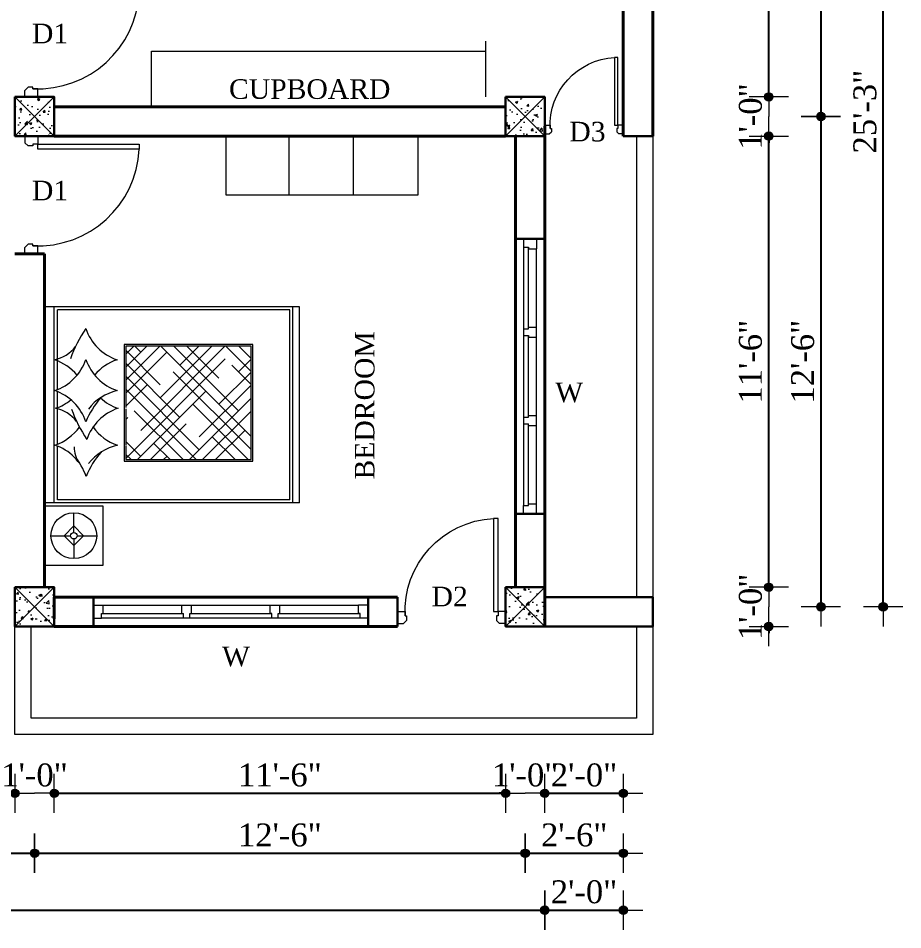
# Model space of a CAD drawing. Header units: inches. Extents: x 897 to 49934, y -34925 to -18564.
# Drawn here: x 17718.1 to 17988.5, y -23943.5 to -23664.9 of the extents above; entities that cross this region are included whole.
import ezdxf

# ---------------------------------------------------------------- set-up
doc = ezdxf.new("R2010")
doc.units = ezdxf.units.IN
doc.header["$LTSCALE"] = 35
doc.header["$MEASUREMENT"] = 0
doc.header["$PDMODE"] = 34
for name, color, linetype, lineweight in [('SES- Door&Window', 21, 'Continuous', 15), ('SES-DIMENSION', 142, 'Continuous', 13), ('SES-Furniture', 45, 'Continuous', 5), ('SES-HACTH', 8, 'Continuous', 13), ('SES-REBARS', 1, 'Continuous', 40), ('SES-Staircase', 134, 'Continuous', 13), ('SES-TEXT', 3, 'Continuous', 20), ('SES-Wall Plan', 6, 'Continuous', 30)]:
    doc.layers.add(name, color=color, linetype=linetype, lineweight=lineweight)
doc.styles.add('7 INCH', font='times.ttf', dxfattribs={"height": 7})
doc.styles.add('SES-ARAIL', font='times.ttf', dxfattribs={"height": 6})
doc.dimstyles.new('7 INCH', dxfattribs={"dimscale": 0, "dimtxt": 7, "dimasz": 1, "dimexe": 2, "dimexo": 9, "dimgap": 2, "dimtad": 1, "dimdec": 0, "dimzin": 3, "dimdsep": 46, "dimlunit": 4, "dimtxsty": '7 INCH', "dimblk": 'DIM', "dimcen": 3, "dimdle": 3, "dimse1": 1, "dimse2": 1, "dimclrd": 256, "dimclre": 256, "dimclrt": 7, "dimadec": 1, "dimazin": 2, "dimtfac": 1, "dimtdec": 0, "dimtix": 1, "dimtofl": 0, "dimtmove": 2, "dimatfit": 3, "dimldrblk": 'ARW', "dimfxl": 2, "dimfrac": 2, "dimtolj": 2, "dimtzin": 0, "dimarcsym": 0})

# ---------------------------------------------------------------- blocks, each defined once
blk = doc.blocks.new('c11')
at = {"layer": 'SES-HACTH', "linetype": 'ByBlock'}
h = blk.add_hatch(dxfattribs=at)
h.set_pattern_fill('AR-CONC', color=256)
h.set_pattern_definition([(50, (-20422.33, 19414.4167), (7.1726018, -0.6275213), [0.75, -8.25]), (355, (-20422.33, 19414.417), (-1.3875133, 7.5219213), [0.6, -6.6]), (100.451444, (-20421.732, 19414.3644), (5.7850885, 6.8943999), [0.637402, -7.0114211]), (46.1842, (-20422.33, 19416.417), (10.6724133, -1.6551928), [1.125, -12.375]), (96.635635, (-20421.441, 19416.279), (9.3466195, 9.741186), [0.9561034, -10.5171376]), (351.184164, (-20422.33, 19416.417), (9.3466195, 9.741186), [0.9, -9.9]), (21, (-20421.33, 19415.9167), (5.9690705, -4.0261889), [0.75, -8.25]), (326, (-20421.33, 19415.917), (2.4331533, 7.2515005), [0.6, -6.6]), (71.451445, (-20420.8325, 19415.581), (8.4022238, 3.2253115), [0.6374019, -7.0114211]), (37.5, (-20422.33, 19414.4167), (0.12159855, 3.32893854), [0, -6.52, 0, -6.7, 0, -6.625]), (7.5, (-20422.33, 19414.4167), (2.63069537, 3.9441171), [0, -3.82, 0, -6.37, 0, -2.525]), (327.5, (-20424.56, 19414.4167), (5.33822436, -0.22554872), [0, -2.5, 0, -7.8, 0, -10.35]), (317.5, (-20425.56, 19414.4167), (5.8318617, 1.0010498), [0, -3.25, 0, -5.18, 0, -7.35])])
h.paths.add_polyline_path([(-6, 6), (-6, -6), (6, -6), (6, 6)])
for p, q in [((-6, 6), (6, -6)), ((6, 6), (-6, -6))]:
    blk.add_line(p, q, dxfattribs=at)
at = {"layer": 'SES-Wall Plan', "linetype": 'ByBlock'}
blk.add_lwpolyline([(-6, 6), (6, 6), (6, -6), (-6, -6)], close=True, dxfattribs=at)
blk = doc.blocks.new('3ls')
at = {"layer": 'SES- Door&Window'}
for p, q in [((-36, -2.5), (-34, -2.5)), ((-34, -2.5), (-33, -3.5)), ((-2, -2.5), (-3, -3.5)), ((0, -2.5), (-2, -2.5)), ((-33.5, -6.5), (-33.5, -5)), ((-33.5, -5), (-33, -5)), ((-33, -5), (-33, -3.5)), ((-3, -5), (-3, -3.5)), ((-2.5, -5), (-3, -5)), ((-2.5, -6.5), (-2.5, -5)), ((-36, -6.5), (-33.5, -6.5)), ((0, -6.5), (-2.5, -6.5))]:
    blk.add_line(p, q, dxfattribs=at)
blk.add_lwpolyline([(-2.5, -6.5), (-2.5, -37.5), (-4, -37.5), (-4, -6.5)], close=True, dxfattribs=at)
blk.add_arc((-2.5, -6.5), 31.04, 177.2298, 267.2298, dxfattribs=at)
at = {"layer": 'SES-Wall Plan', "color": 6, "ltscale": 2}
for p, q in [((-36, -6.5), (-36, -1.5)), ((0, -6.5), (0, -1.5))]:
    blk.add_line(p, q, dxfattribs=at)
blk = doc.blocks.new('DIM')
at = {"layer": 'SES-DIMENSION'}
h = blk.add_hatch(color=256, dxfattribs=at)
h.paths.add_polyline_path([(0, 1.28), (0, 0), (1.28, 0, 0.414214)])
h.paths.add_polyline_path([(1.28, 0), (0, 0), (0, -1.28, 0.414214)])
h.paths.add_polyline_path([(0, 0), (-1.28, 0, 0.414214), (0, -1.28)])
h.paths.add_polyline_path([(0, 1.28, 0.414214), (-1.28, 0), (0, 0)])
for p, q in [((0, 6), (0, -6)), ((-6, 0), (6, 0))]:
    blk.add_line(p, q, dxfattribs=at)
blk.add_circle((0, 0), 1.28, dxfattribs=at)
blk = doc.blocks.new('*D680')
at = {"layer": 'Defpoints', "color": 0, "linetype": 'ByBlock', "transparency": 16777216}
for p in [(17717.1, -23847.81), (17591.1, -23850.81), (17717.1, -23901.81)]:
    blk.add_point(p, dxfattribs=at)
at = {"layer": 'SES-Wall Plan', "linetype": 'ByBlock', "lineweight": -2, "transparency": 16777216}
blk.add_line((17592.1, -23901.81), (17716.1, -23901.81), dxfattribs=at)
at = {"layer": 'SES-Wall Plan', "linetype": 'ByBlock', "lineweight": -2, "transparency": 16777216, "rotation": 180}
blk.add_blockref('DIM', (17591.1, -23901.81), dxfattribs=at)
at = {"layer": 'SES-Wall Plan', "linetype": 'ByBlock', "lineweight": -2, "transparency": 16777216}
blk.add_blockref('DIM', (17717.1, -23901.81), dxfattribs=at)
at = {"layer": 'SES-Wall Plan', "color": 7, "linetype": 'ByBlock', "transparency": 16777216, "insert": (17654.1, -23896.24), "char_height": 7, "attachment_point": 5, "style": '7 INCH'}
blk.add_mtext('\\A2;10\'-6"', dxfattribs=at)
blk = doc.blocks.new('ARW')
at = {"layer": 'SES-DIMENSION'}
blk.add_lwpolyline([(10, 0, 0, 6, 0), (0, 0, 0, 0, 0), (10, 0, 0, 0, 0)], format="xyseb", dxfattribs=at)
blk = doc.blocks.new('*D681')
at = {"layer": 'Defpoints', "color": 0, "linetype": 'ByBlock', "transparency": 16777216}
for p in [(17717.1, -23847.81), (17729.1, -23850.81), (17729.1, -23901.81)]:
    blk.add_point(p, dxfattribs=at)
at = {"layer": 'SES-Wall Plan', "linetype": 'ByBlock', "lineweight": -2, "transparency": 16777216}
for p, q in [((17716.1, -23901.81), (17715.1, -23901.81)), ((17730.1, -23901.81), (17731.1, -23901.81))]:
    blk.add_line(p, q, dxfattribs=at)
blk.add_blockref('DIM', (17717.1, -23901.81), dxfattribs=at)
at = {"layer": 'SES-Wall Plan', "linetype": 'ByBlock', "lineweight": -2, "transparency": 16777216, "rotation": 180}
blk.add_blockref('DIM', (17729.1, -23901.81), dxfattribs=at)
at = {"layer": 'SES-Wall Plan', "color": 7, "linetype": 'ByBlock', "transparency": 16777216, "insert": (17723.1, -23896.24), "char_height": 7, "attachment_point": 5, "style": '7 INCH'}
blk.add_mtext('\\A2;1\'-0"', dxfattribs=at)
blk = doc.blocks.new('*D682')
at = {"layer": 'Defpoints', "color": 0, "linetype": 'ByBlock', "transparency": 16777216}
for p in [(17729.1, -23850.81), (17867.1, -23850.81), (17867.1, -23901.81)]:
    blk.add_point(p, dxfattribs=at)
at = {"layer": 'SES-Wall Plan', "linetype": 'ByBlock', "lineweight": -2, "transparency": 16777216}
blk.add_line((17730.1, -23901.81), (17866.1, -23901.81), dxfattribs=at)
at = {"layer": 'SES-Wall Plan', "linetype": 'ByBlock', "lineweight": -2, "transparency": 16777216, "rotation": 180}
blk.add_blockref('DIM', (17729.1, -23901.81), dxfattribs=at)
at = {"layer": 'SES-Wall Plan', "linetype": 'ByBlock', "lineweight": -2, "transparency": 16777216}
blk.add_blockref('DIM', (17867.1, -23901.81), dxfattribs=at)
at = {"layer": 'SES-Wall Plan', "color": 7, "linetype": 'ByBlock', "transparency": 16777216, "insert": (17798.1, -23896.24), "char_height": 7, "attachment_point": 5, "style": '7 INCH'}
blk.add_mtext('\\A2;11\'-6"', dxfattribs=at)
blk = doc.blocks.new('*D683')
at = {"layer": 'Defpoints', "color": 0, "linetype": 'ByBlock', "transparency": 16777216}
for p in [(17867.1, -23850.81), (17879.1, -23850.81), (17879.1, -23901.81)]:
    blk.add_point(p, dxfattribs=at)
at = {"layer": 'SES-Wall Plan', "linetype": 'ByBlock', "lineweight": -2, "transparency": 16777216}
for p, q in [((17866.1, -23901.81), (17865.1, -23901.81)), ((17880.1, -23901.81), (17881.1, -23901.81))]:
    blk.add_line(p, q, dxfattribs=at)
blk.add_blockref('DIM', (17867.1, -23901.81), dxfattribs=at)
at = {"layer": 'SES-Wall Plan', "linetype": 'ByBlock', "lineweight": -2, "transparency": 16777216, "rotation": 180}
blk.add_blockref('DIM', (17879.1, -23901.81), dxfattribs=at)
at = {"layer": 'SES-Wall Plan', "color": 7, "linetype": 'ByBlock', "transparency": 16777216, "insert": (17873.1, -23896.24), "char_height": 7, "attachment_point": 5, "style": '7 INCH'}
blk.add_mtext('\\A2;1\'-0"', dxfattribs=at)
blk = doc.blocks.new('*D685')
at = {"layer": 'Defpoints', "color": 0, "linetype": 'ByBlock', "transparency": 16777216}
for p in [(17585.1, -23850.81), (17723.1, -23850.81), (17723.1, -23920.14)]:
    blk.add_point(p, dxfattribs=at)
at = {"layer": 'SES-Wall Plan', "linetype": 'ByBlock', "lineweight": -2, "transparency": 16777216}
blk.add_line((17586.1, -23920.14), (17722.1, -23920.14), dxfattribs=at)
at = {"layer": 'SES-Wall Plan', "linetype": 'ByBlock', "lineweight": -2, "transparency": 16777216, "rotation": 180}
blk.add_blockref('DIM', (17585.1, -23920.14), dxfattribs=at)
at = {"layer": 'SES-Wall Plan', "linetype": 'ByBlock', "lineweight": -2, "transparency": 16777216}
blk.add_blockref('DIM', (17723.1, -23920.14), dxfattribs=at)
at = {"layer": 'SES-Wall Plan', "color": 7, "linetype": 'ByBlock', "transparency": 16777216, "insert": (17654.1, -23914.58), "char_height": 7, "attachment_point": 5, "style": '7 INCH'}
blk.add_mtext('\\A2;11\'-6"', dxfattribs=at)
blk = doc.blocks.new('*D686')
at = {"layer": 'Defpoints', "color": 0, "linetype": 'ByBlock', "transparency": 16777216}
for p in [(17723.1, -23850.81), (17873.1, -23850.81), (17873.1, -23920.14)]:
    blk.add_point(p, dxfattribs=at)
at = {"layer": 'SES-Wall Plan', "linetype": 'ByBlock', "lineweight": -2, "transparency": 16777216}
blk.add_line((17724.1, -23920.14), (17872.1, -23920.14), dxfattribs=at)
at = {"layer": 'SES-Wall Plan', "linetype": 'ByBlock', "lineweight": -2, "transparency": 16777216, "rotation": 180}
blk.add_blockref('DIM', (17723.1, -23920.14), dxfattribs=at)
at = {"layer": 'SES-Wall Plan', "linetype": 'ByBlock', "lineweight": -2, "transparency": 16777216}
blk.add_blockref('DIM', (17873.1, -23920.14), dxfattribs=at)
at = {"layer": 'SES-Wall Plan', "color": 7, "linetype": 'ByBlock', "transparency": 16777216, "insert": (17798.1, -23914.58), "char_height": 7, "attachment_point": 5, "style": '7 INCH'}
blk.add_mtext('\\A2;12\'-6"', dxfattribs=at)
blk = doc.blocks.new('*D687')
at = {"layer": 'Defpoints', "color": 0, "linetype": 'ByBlock', "transparency": 16777216}
for p in [(17429.1, -23850.81), (17879.1, -23850.81), (17879.1, -23937.52)]:
    blk.add_point(p, dxfattribs=at)
at = {"layer": 'SES-Wall Plan', "linetype": 'ByBlock', "lineweight": -2, "transparency": 16777216}
blk.add_line((17430.1, -23937.52), (17878.1, -23937.52), dxfattribs=at)
at = {"layer": 'SES-Wall Plan', "linetype": 'ByBlock', "lineweight": -2, "transparency": 16777216, "rotation": 180}
blk.add_blockref('DIM', (17429.1, -23937.52), dxfattribs=at)
at = {"layer": 'SES-Wall Plan', "linetype": 'ByBlock', "lineweight": -2, "transparency": 16777216}
blk.add_blockref('DIM', (17879.1, -23937.52), dxfattribs=at)
at = {"layer": 'SES-Wall Plan', "color": 7, "linetype": 'ByBlock', "transparency": 16777216, "insert": (17654.1, -23931.95), "char_height": 7, "attachment_point": 5, "style": '7 INCH'}
blk.add_mtext('\\A2;37\'-6"', dxfattribs=at)
blk = doc.blocks.new('*D707')
at = {"layer": 'Defpoints', "color": 0, "linetype": 'ByBlock', "transparency": 16777216}
for p in [(17879.1, -23838.81), (17947.56, -23838.81), (17879.1, -23850.81)]:
    blk.add_point(p, dxfattribs=at)
at = {"layer": 'SES-DIMENSION', "linetype": 'ByBlock', "lineweight": -2, "transparency": 16777216}
for p, q in [((17947.56, -23837.81), (17947.56, -23836.81)), ((17947.56, -23851.81), (17947.56, -23852.81))]:
    blk.add_line(p, q, dxfattribs=at)
for p, rotation in [((17947.56, -23838.81), 270), ((17947.56, -23850.81), 90)]:
    blk.add_blockref('DIM', p, dxfattribs=dict(at, rotation=rotation))
at = {"layer": 'SES-DIMENSION', "color": 7, "linetype": 'ByBlock', "transparency": 16777216, "insert": (17942, -23844.81), "char_height": 7, "attachment_point": 5, "rotation": 90, "style": '7 INCH'}
blk.add_mtext('\\A2;1\'-0"', dxfattribs=at)
blk = doc.blocks.new('*D708')
at = {"layer": 'Defpoints', "color": 0, "linetype": 'ByBlock', "transparency": 16777216}
for p in [(17879.1, -23700.92), (17947.56, -23700.92), (17879.1, -23838.81)]:
    blk.add_point(p, dxfattribs=at)
at = {"layer": 'SES-DIMENSION', "linetype": 'ByBlock', "lineweight": -2, "transparency": 16777216}
blk.add_line((17947.56, -23837.81), (17947.56, -23701.92), dxfattribs=at)
for p, rotation in [((17947.56, -23700.92), 90), ((17947.56, -23838.81), 270)]:
    blk.add_blockref('DIM', p, dxfattribs=dict(at, rotation=rotation))
at = {"layer": 'SES-DIMENSION', "color": 7, "linetype": 'ByBlock', "transparency": 16777216, "insert": (17942, -23769.86), "char_height": 7, "attachment_point": 5, "rotation": 90, "style": '7 INCH'}
blk.add_mtext('\\A2;11\'-6"', dxfattribs=at)
blk = doc.blocks.new('*D709')
at = {"layer": 'Defpoints', "color": 0, "linetype": 'ByBlock', "transparency": 16777216}
for p in [(17879.1, -23688.92), (17947.56, -23688.92), (17879.1, -23700.92)]:
    blk.add_point(p, dxfattribs=at)
at = {"layer": 'SES-DIMENSION', "linetype": 'ByBlock', "lineweight": -2, "transparency": 16777216}
for p, q in [((17947.56, -23687.92), (17947.56, -23686.92)), ((17947.56, -23701.92), (17947.56, -23702.92))]:
    blk.add_line(p, q, dxfattribs=at)
for p, rotation in [((17947.56, -23688.92), 270), ((17947.56, -23700.92), 90)]:
    blk.add_blockref('DIM', p, dxfattribs=dict(at, rotation=rotation))
at = {"layer": 'SES-DIMENSION', "color": 7, "linetype": 'ByBlock', "transparency": 16777216, "insert": (17942, -23694.92), "char_height": 7, "attachment_point": 5, "rotation": 90, "style": '7 INCH'}
blk.add_mtext('\\A2;1\'-0"', dxfattribs=at)
blk = doc.blocks.new('*D710')
at = {"layer": 'Defpoints', "color": 0, "linetype": 'ByBlock', "transparency": 16777216}
for p in [(17879.1, -23548.03), (17947.56, -23548.03), (17879.1, -23688.92)]:
    blk.add_point(p, dxfattribs=at)
at = {"layer": 'SES-DIMENSION', "linetype": 'ByBlock', "lineweight": -2, "transparency": 16777216}
blk.add_line((17947.56, -23687.92), (17947.56, -23549.03), dxfattribs=at)
for p, rotation in [((17947.56, -23548.03), 90), ((17947.56, -23688.92), 270)]:
    blk.add_blockref('DIM', p, dxfattribs=dict(at, rotation=rotation))
at = {"layer": 'SES-DIMENSION', "color": 7, "linetype": 'ByBlock', "transparency": 16777216, "insert": (17941.99, -23618.47), "char_height": 7, "attachment_point": 5, "rotation": 90, "style": '7 INCH'}
blk.add_mtext('\\A2;11\'-9"', dxfattribs=at)
blk = doc.blocks.new('*D712')
at = {"layer": 'Defpoints', "color": 0, "linetype": 'ByBlock', "transparency": 16777216}
for p in [(17879.1, -23542.03), (17879.1, -23694.92), (17963.52, -23694.92)]:
    blk.add_point(p, dxfattribs=at)
at = {"layer": 'SES-DIMENSION', "linetype": 'ByBlock', "lineweight": -2, "transparency": 16777216}
blk.add_line((17963.52, -23543.03), (17963.52, -23693.92), dxfattribs=at)
for p, rotation in [((17963.52, -23542.03), 90), ((17963.52, -23694.92), 270)]:
    blk.add_blockref('DIM', p, dxfattribs=dict(at, rotation=rotation))
at = {"layer": 'SES-DIMENSION', "color": 7, "linetype": 'ByBlock', "transparency": 16777216, "insert": (17957.95, -23618.47), "char_height": 7, "attachment_point": 5, "rotation": 90, "style": '7 INCH'}
blk.add_mtext('\\A2;12\'-9"', dxfattribs=at)
blk = doc.blocks.new('*D713')
at = {"layer": 'Defpoints', "color": 0, "linetype": 'ByBlock', "transparency": 16777216}
for p in [(17879.1, -23694.92), (17879.1, -23844.81), (17963.52, -23844.81)]:
    blk.add_point(p, dxfattribs=at)
at = {"layer": 'SES-DIMENSION', "linetype": 'ByBlock', "lineweight": -2, "transparency": 16777216}
blk.add_line((17963.52, -23695.92), (17963.52, -23843.81), dxfattribs=at)
for p, rotation in [((17963.52, -23694.92), 90), ((17963.52, -23844.81), 270)]:
    blk.add_blockref('DIM', p, dxfattribs=dict(at, rotation=rotation))
at = {"layer": 'SES-DIMENSION', "color": 7, "linetype": 'ByBlock', "transparency": 16777216, "insert": (17957.96, -23769.86), "char_height": 7, "attachment_point": 5, "rotation": 90, "style": '7 INCH'}
blk.add_mtext('\\A2;12\'-6"', dxfattribs=at)
blk = doc.blocks.new('*D714')
at = {"layer": 'Defpoints', "color": 0, "linetype": 'ByBlock', "transparency": 16777216}
for p in [(17879.1, -23542.03), (17982.55, -23542.03), (17879.1, -23844.81)]:
    blk.add_point(p, dxfattribs=at)
at = {"layer": 'SES-DIMENSION', "linetype": 'ByBlock', "lineweight": -2, "transparency": 16777216}
blk.add_line((17982.55, -23843.81), (17982.55, -23543.03), dxfattribs=at)
for p, rotation in [((17982.55, -23542.03), 90), ((17982.55, -23844.81), 270)]:
    blk.add_blockref('DIM', p, dxfattribs=dict(at, rotation=rotation))
at = {"layer": 'SES-DIMENSION', "color": 7, "linetype": 'ByBlock', "transparency": 16777216, "insert": (17976.99, -23693.42), "char_height": 7, "attachment_point": 5, "rotation": 90, "style": '7 INCH'}
blk.add_mtext('\\A2;25\'-3"', dxfattribs=at)
blk = doc.blocks.new('6H')
at = {"layer": 'SES- Door&Window'}
for p, q in [((-78, -2.5), (-75.5, -2.5)), ((-75.5, -2.5), (3.5, -2.5)), ((-75.5, -2.5), (-75.5, -4)), ((-50.5, -2.5), (-50.5, -4)), ((-48.5, -2.5), (-48.5, -4)), ((-23.5, -2.5), (-23.5, -4)), ((-21.5, -2.5), (-21.5, -4)), ((6, -2.5), (3.5, -2.5)), ((3.5, -2.5), (3.5, -4)), ((-75.5, -4), (-75, -4)), ((-50.5, -4), (-75.5, -4)), ((-75, -4), (-75, -6.5)), ((-51, -4), (-51, -6.5)), ((-48.5, -4), (-48, -4)), ((-23.5, -4), (-48.5, -4)), ((-48, -4), (-48, -6.5)), ((-24, -4), (-24, -6.5)), ((-23.5, -4), (-24, -4)), ((3, -4), (-21.5, -4)), ((-21, -4), (-21, -6.5)), ((3, -4), (3, -6.5)), ((3.5, -4), (3, -4)), ((-78, -6.5), (-75, -6.5)), ((3, -6.5), (-75, -6.5)), ((6, -6.5), (3, -6.5))]:
    blk.add_line(p, q, dxfattribs=at)
at = {"layer": 'SES-Wall Plan'}
for p, q in [((-78, -9), (-78, 0)), ((-78, -9), (-78, 0)), ((6, -9), (6, 0))]:
    blk.add_line(p, q, dxfattribs=at)
blk.add_lwpolyline([(6, 0), (-78, 0), (-78, -9), (6, -9)], close=True, dxfattribs=at)
blk = doc.blocks.new('*D755')
at = {"layer": 'Defpoints', "color": 0, "linetype": 'ByBlock', "transparency": 16777216}
for p in [(17903.1, -23700.92), (17873.1, -23850.81), (17903.1, -23920.14)]:
    blk.add_point(p, dxfattribs=at)
at = {"layer": 'SES-Wall Plan', "linetype": 'ByBlock', "lineweight": -2, "transparency": 16777216}
blk.add_line((17874.1, -23920.14), (17902.1, -23920.14), dxfattribs=at)
at = {"layer": 'SES-Wall Plan', "linetype": 'ByBlock', "lineweight": -2, "transparency": 16777216, "rotation": 180}
blk.add_blockref('DIM', (17873.1, -23920.14), dxfattribs=at)
at = {"layer": 'SES-Wall Plan', "linetype": 'ByBlock', "lineweight": -2, "transparency": 16777216}
blk.add_blockref('DIM', (17903.1, -23920.14), dxfattribs=at)
at = {"layer": 'SES-Wall Plan', "color": 7, "linetype": 'ByBlock', "transparency": 16777216, "insert": (17888.1, -23914.58), "char_height": 7, "attachment_point": 5, "style": '7 INCH'}
blk.add_mtext('\\A2;2\'-6"', dxfattribs=at)
blk = doc.blocks.new('*D756')
at = {"layer": 'Defpoints', "color": 0, "linetype": 'ByBlock', "transparency": 16777216}
for p in [(17903.1, -23700.92), (17879.1, -23850.81), (17903.1, -23901.81)]:
    blk.add_point(p, dxfattribs=at)
at = {"layer": 'SES-Wall Plan', "linetype": 'ByBlock', "lineweight": -2, "transparency": 16777216}
blk.add_line((17880.1, -23901.81), (17902.1, -23901.81), dxfattribs=at)
at = {"layer": 'SES-Wall Plan', "linetype": 'ByBlock', "lineweight": -2, "transparency": 16777216, "rotation": 180}
blk.add_blockref('DIM', (17879.1, -23901.81), dxfattribs=at)
at = {"layer": 'SES-Wall Plan', "linetype": 'ByBlock', "lineweight": -2, "transparency": 16777216}
blk.add_blockref('DIM', (17903.1, -23901.81), dxfattribs=at)
at = {"layer": 'SES-Wall Plan', "color": 7, "linetype": 'ByBlock', "transparency": 16777216, "insert": (17891.1, -23896.24), "char_height": 7, "attachment_point": 5, "style": '7 INCH'}
blk.add_mtext('\\A2;2\'-0"', dxfattribs=at)
blk = doc.blocks.new('*D757')
at = {"layer": 'Defpoints', "color": 0, "linetype": 'ByBlock', "transparency": 16777216}
for p in [(17903.1, -23700.92), (17879.1, -23850.81), (17903.1, -23937.52)]:
    blk.add_point(p, dxfattribs=at)
at = {"layer": 'SES-Wall Plan', "linetype": 'ByBlock', "lineweight": -2, "transparency": 16777216}
blk.add_line((17880.1, -23937.52), (17902.1, -23937.52), dxfattribs=at)
at = {"layer": 'SES-Wall Plan', "linetype": 'ByBlock', "lineweight": -2, "transparency": 16777216, "rotation": 180}
blk.add_blockref('DIM', (17879.1, -23937.52), dxfattribs=at)
at = {"layer": 'SES-Wall Plan', "linetype": 'ByBlock', "lineweight": -2, "transparency": 16777216}
blk.add_blockref('DIM', (17903.1, -23937.52), dxfattribs=at)
at = {"layer": 'SES-Wall Plan', "color": 7, "linetype": 'ByBlock', "transparency": 16777216, "insert": (17891.1, -23931.96), "char_height": 7, "attachment_point": 5, "style": '7 INCH'}
blk.add_mtext('\\A2;2\'-0"', dxfattribs=at)
blk = doc.blocks.new('A$C474A2605')
at = {"layer": 'SES-Furniture'}
h = blk.add_hatch(dxfattribs=at)
h.set_pattern_fill('HOUND,_O', color=140, scale=45, angle=225)
h.set_pattern_definition([(225, (775.496, 1155.05), (-5.9662135, -9.943689), [45, -22.5]), (315, (775.496, 1155.05), (-5.9662135, 9.943689), [45, -22.5])])
h.paths.add_polyline_path([(53.12, 65.75), (14.79, 65.75), (14.79, 31.07), (53.12, 31.07)])
at = {"layer": 'SES-Furniture', "linetype": 'Continuous'}
for p, q in [((69, 90), (69, 96)), ((69, 92), (66, 89)), ((72, 89), (69, 92)), ((68, 89), (62, 89)), ((66, 89), (69, 86)), ((69, 86), (72, 89)), ((69, 88), (69, 82)), ((76, 89), (70, 89)), ((0, 79), (0, 19)), ((0, 79), (78, 79)), ((2, 79), (2, 19)), ((0, 19), (78, 19))]:
    blk.add_line(p, q, dxfattribs=at)
at = {"layer": 'SES-Furniture'}
for p, q in [((75, 79), (75, 19)), ((78, 79), (78, 19))]:
    blk.add_line(p, q, dxfattribs=at)
at = {"layer": 'SES-Furniture', "color": 143}
for p, q in [((3, 78), (3, 20)), ((3, 78), (74, 78)), ((74, 78), (74, 61.6)), ((74, 61.03), (74, 50.17)), ((74, 44.33), (74, 20)), ((3, 20), (74, 20))]:
    blk.add_line(p, q, dxfattribs=at)
at = {"layer": 'SES-Furniture', "color": 160}
blk.add_line((74, 49.84), (74, 44.97), dxfattribs=at)
at = {"layer": 'SES-Furniture'}
blk.add_lwpolyline([(60, 98), (60, 80), (78, 80), (78, 98)], close=True, dxfattribs=at)
at = {"layer": 'SES-Furniture', "color": 21, "linetype": 'Continuous'}
for points in [[(53.62, 61.63), (53.62, 66.25), (14.29, 66.25), (14.29, 30.57), (53.62, 30.57), (53.62, 61.63)], [(53.12, 61.63), (53.12, 65.75), (14.79, 65.75), (14.79, 31.07), (53.12, 31.07), (53.12, 34.94)], [(53.12, 50.55), (53.12, 60.89)], [(53.12, 44.93), (53.12, 49.85)], [(53.12, 35.58), (53.12, 48.4)]]:
    blk.add_lwpolyline(points, dxfattribs=at)
at = {"layer": 'SES-Furniture', "color": 21}
for points in [[(53.12, 61.4), (53.12, 65.75), (14.79, 65.75), (14.79, 31.07), (53.12, 31.07), (53.12, 35.13)], [(53.12, 50.23), (53.12, 61.2)], [(53.12, 44.93), (53.12, 49.53)], [(53.12, 35.28), (53.12, 44.26)]]:
    blk.add_lwpolyline(points, dxfattribs=at)
at = {"layer": 'SES-Furniture', "linetype": 'Continuous'}
for radius in [7, 1]:
    blk.add_circle((69, 89), radius, dxfattribs=at)
at = {"layer": 'SES-Furniture', "color": 21}
for centre, radius, start, end in [((41.04, 80.68), 26.11, 318.7041, 337.9123), ((79.66, 75.75), 15.24, 198.707, 251.293), ((51.96, 76.84), 15.96, 283.4843, 321.6831), ((59.48, 61.57), 9.43, 1.6506, 33.8525), ((50.79, 46.88), 15.24, 35.917, 71.293), ((79.66, 46.88), 15.24, 108.707, 144.2957)]:
    blk.add_arc(centre, radius, start, end, dxfattribs=at)
at = {"layer": 'SES-Furniture', "color": 40}
for centre, radius, start, end in [((50.59, 64.47), 15.24, 288.707, 341.293), ((28.21, 35.16), 44.18, 20.0636, 33.5703), ((76.76, 60.7), 10.88, 217.6751, 258.3714), ((50.59, 35.61), 15.24, 47.78, 71.293), ((79.46, 35.61), 15.24, 108.707, 128.9072)]:
    blk.add_arc(centre, radius, start, end, dxfattribs=at)
at = {"layer": 'SES-Furniture', "color": 160}
for centre, radius, start, end in [((41.12, 64.01), 26.11, 318.7041, 337.9123), ((79.74, 59.08), 15.24, 198.707, 251.293), ((52.04, 60.17), 15.96, 283.4843, 321.6831), ((50.88, 30.22), 15.24, 18.707, 71.293), ((79.74, 30.22), 15.24, 108.707, 161.293)]:
    blk.add_arc(centre, radius, start, end, dxfattribs=at)
at = {"layer": 'SES-Furniture', "color": 11}
for centre, radius, start, end in [((50.91, 49.64), 15.24, 288.707, 320.3104), ((79.78, 49.64), 15.24, 219.4781, 251.293), ((50.91, 20.77), 15.24, 18.707, 71.293), ((28.54, 50.09), 44.18, 326.4297, 339.9364), ((77.09, 24.55), 10.88, 101.6286, 142.3249)]:
    blk.add_arc(centre, radius, start, end, dxfattribs=at)

msp = doc.modelspace()

# ---------------------------------------------------------------- linework, layer by layer
at = {"layer": 'SES-Furniture', "linetype": 'ByBlock'}
for p, q in [((17800.89, -23718.92), (17800.89, -23700.92)), ((17820.6, -23718.92), (17820.6, -23700.92))]:
    msp.add_line(p, q, dxfattribs=at)
msp.add_lwpolyline([(17840.31, -23700.92), (17840.31, -23718.92), (17781.65, -23718.92), (17781.65, -23700.92)], dxfattribs=at)
at = {"layer": 'SES-HACTH', "linetype": 'ByBlock'}
msp.add_line((17860.94, -23671.91), (17860.94, -23688.92), dxfattribs=at)
at = {"layer": 'SES-HACTH'}
msp.add_lwpolyline([(17858.13, -23691.92), (17758.84, -23691.92), (17758.84, -23674.91), (17860.94, -23674.91)], dxfattribs=at)
at = {"layer": 'SES-REBARS', "color": 6, "linetype": 'ByBlock'}
for p, q in [((17912.1, -23700.92), (17912.1, -23536.03)), ((17903.1, -23700.92), (17903.1, -23545.03)), ((17729.1, -23691.92), (17867.1, -23691.92)), ((17729.1, -23700.92), (17867.1, -23700.92)), ((17717.1, -23736.92), (17726.1, -23736.92)), ((17726.1, -23838.81), (17726.1, -23736.92)), ((17729.1, -23841.81), (17729.1, -23848.52)), ((17834.1, -23850.81), (17729.1, -23850.81))]:
    msp.add_line(p, q, dxfattribs=at)
for points in [[(17879.1, -23850.81), (17879.1, -23697.92)], [(17870.1, -23838.81), (17870.1, -23700.92)], [(17729.1, -23841.81), (17834.1, -23841.81)]]:
    msp.add_lwpolyline(points, dxfattribs=at)
at = {"layer": 'SES-Staircase', "linetype": 'ByBlock'}
for points in [[(17912.1, -23700.92), (17912.1, -23883.81), (17717.1, -23883.81), (17717.1, -23850.81)], [(17907.1, -23700.92), (17907.1, -23841.81)], [(17907.1, -23850.81), (17907.1, -23878.81), (17722.1, -23878.81), (17722.1, -23850.81)]]:
    msp.add_lwpolyline(points, dxfattribs=at)
at = {"layer": 'SES-Wall Plan', "linetype": 'ByBlock'}
for p, q in [((17903.1, -23700.92), (17912.1, -23700.92)), ((17834.1, -23850.81), (17834.1, -23841.81))]:
    msp.add_line(p, q, dxfattribs=at)
msp.add_lwpolyline([(17879.1, -23850.81), (17912.1, -23850.81), (17912.1, -23841.81), (17879.1, -23841.81)], dxfattribs=at)

# ---------------------------------------------------------------- block references
at = {"layer": 'SES- Door&Window', "linetype": 'Continuous', "ltscale": 5, "rotation": 180}
msp.add_blockref('A$C474A2605', (17804.1, -23734.06), dxfattribs=at)
at = {"layer": 'SES-HACTH', "ltscale": 2}
for name, p, rotation in [('3ls', (17717.6, -23652.92), 89.99999999999999), ('3ls', (17717.6, -23700.92), 89.99999999999999), ('6H', (17747.1, -23850.81), 180)]:
    msp.add_blockref(name, p, dxfattribs=dict(at, rotation=rotation))
at = {"layer": 'SES-HACTH', "ltscale": 2, "rotation": 180}
for p, xscale, yscale, zscale in [((17903.1, -23701.92), -0.6666666666666666, 0.6666666666666666, 0.6666666666666666), ((17867.1, -23852.18), -0.9166666666665659, 0.9166666666665659, 0.9166666666665659)]:
    msp.add_blockref('3ls', p, dxfattribs=dict(at, xscale=xscale, yscale=yscale, zscale=zscale))
at = {"layer": 'SES-HACTH', "ltscale": 2, "xscale": -1, "rotation": 90}
msp.add_blockref('6H', (17870.1, -23810.36), dxfattribs=at)
at = {"layer": 'SES-REBARS', "linetype": 'ByBlock'}
for p in [(17723.1, -23694.92), (17873.1, -23694.92), (17723.1, -23844.81), (17873.1, -23844.81)]:
    msp.add_blockref('c11', p, dxfattribs=at)

# ---------------------------------------------------------------- texts
at = {"layer": 'SES-TEXT', "ltscale": 2, "style": 'SES-ARAIL'}
for s, p in [('CUPBOARD', (17782.55, -23689.53)), ('W', (17882.28, -23782.24)), ('W', (17780.4, -23862.95))]:
    msp.add_text(s, height=6, dxfattribs=at).set_placement(p)
msp.add_text('BEDROOM', height=6, rotation=90, dxfattribs=at).set_placement((17827.02, -23805.88))
at = {"layer": 'SES-TEXT', "char_height": 6, "width": 44.2055, "style": 'SES-ARAIL'}
for s, insert, attachment_point in [('D1', (17733.38, -23672.56), 9), ('D3', (17897.68, -23702.62), 9), ('D1', (17733.38, -23720.56), 9), ('D2', (17844.47, -23844.67), 7)]:
    msp.add_mtext(s, dxfattribs=dict(at, insert=insert, attachment_point=attachment_point))

# ---------------------------------------------------------------- dimensions: what is measured, and where the dimension line sits
at = {"layer": 'SES-DIMENSION', "linetype": 'ByBlock'}
for base, p1, p2, picture, middle in [((17963.52, -23694.92), (17879.1, -23542.03), (17879.1, -23694.92), '*D712', (17957.95, -23618.47)), ((17982.55, -23542.03), (17879.1, -23844.81), (17879.1, -23542.03), '*D714', (17976.99, -23693.42)), ((17947.56, -23548.03), (17879.1, -23688.92), (17879.1, -23548.03), '*D710', (17941.99, -23618.47)), ((17947.56, -23688.92), (17879.1, -23700.92), (17879.1, -23688.92), '*D709', (17942, -23694.92)), ((17963.52, -23844.81), (17879.1, -23694.92), (17879.1, -23844.81), '*D713', (17957.96, -23769.86)), ((17947.56, -23700.92), (17879.1, -23838.81), (17879.1, -23700.92), '*D708', (17942, -23769.86)), ((17947.56, -23838.81), (17879.1, -23850.81), (17879.1, -23838.81), '*D707', (17942, -23844.81))]:
    dim = msp.add_linear_dim(base=base, p1=p1, p2=p2, angle=90, dimstyle='7 INCH', override={"dimscale": 1}, dxfattribs=at)
    dim.commit()
    dim.dimension.update_dxf_attribs({"geometry": picture, "text_midpoint": middle})
at = {"layer": 'SES-Wall Plan', "linetype": 'ByBlock'}
for base, p1, p2, picture, middle in [((17903.1, -23920.14), (17873.1, -23850.81), (17903.1, -23700.92), '*D755', (17888.1, -23914.58)), ((17903.1, -23901.81), (17879.1, -23850.81), (17903.1, -23700.92), '*D756', (17891.1, -23896.24)), ((17903.1, -23937.52), (17879.1, -23850.81), (17903.1, -23700.92), '*D757', (17891.1, -23931.96)), ((17717.1, -23901.81), (17591.1, -23850.81), (17717.1, -23847.81), '*D680', (17654.1, -23896.24)), ((17729.1, -23901.81), (17717.1, -23847.81), (17729.1, -23850.81), '*D681', (17723.1, -23896.24)), ((17879.1, -23937.52), (17429.1, -23850.81), (17879.1, -23850.81), '*D687', (17654.1, -23931.95)), ((17723.1, -23920.14), (17585.1, -23850.81), (17723.1, -23850.81), '*D685', (17654.1, -23914.58)), ((17873.1, -23920.14), (17723.1, -23850.81), (17873.1, -23850.81), '*D686', (17798.1, -23914.58)), ((17867.1, -23901.81), (17729.1, -23850.81), (17867.1, -23850.81), '*D682', (17798.1, -23896.24)), ((17879.1, -23901.81), (17867.1, -23850.81), (17879.1, -23850.81), '*D683', (17873.1, -23896.24))]:
    dim = msp.add_linear_dim(base=base, p1=p1, p2=p2, dimstyle='7 INCH', override={"dimscale": 1}, dxfattribs=at)
    dim.commit()
    dim.dimension.update_dxf_attribs({"geometry": picture, "text_midpoint": middle})

doc.saveas('drawing.dxf')
